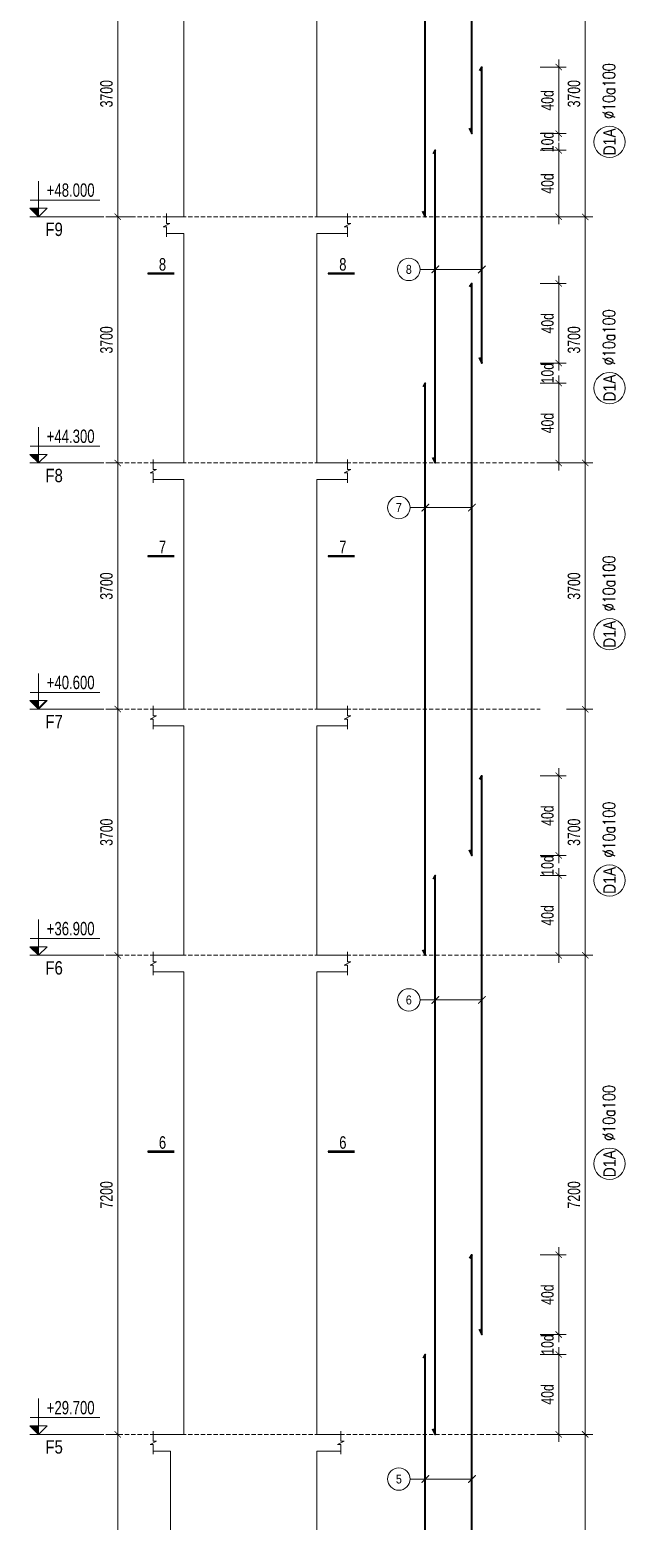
# Model space of a CAD drawing. Header units: millimetres. Extents: x 415878 to 795945, y 85573 to 378758.
# Drawn here: x 476186 to 485136, y 129725 to 152140 of the extents above; entities that cross this region are included whole.
import ezdxf
from ezdxf.enums import TextEntityAlignment as Align

# ---------------------------------------------------------------- set-up
doc = ezdxf.new("R2010")
doc.units = ezdxf.units.MM
doc.linetypes.add('DASHED2', pattern=[9.524999999999999, 6.35, -3.175])
doc.layers.get('0').update_dxf_attribs({"lineweight": 20})
doc.layers.get('Defpoints').update_dxf_attribs({"color": 151, "lineweight": 9})
for name, color, linetype, lineweight in [('NDC_S_ANNO', 7, 'Continuous', 20), ('NDC_S_CONTINUOUS', 3, 'Continuous', 20), ('NDC_S_DIM', 1, 'Continuous', 15), ('NDC_S_ENG TITLE', 3, 'Continuous', 20), ('NDC_S_HATCH MATERIAL', 8, 'Continuous', 13), ('NDC_S_LEADER', 1, 'Continuous', 15), ('NDC_S_REBAR NO.', 7, 'Continuous', 20), ('NDC_S_REBAR NO. BOX', 1, 'Continuous', 9), ('NDC_S_STIRRUP', 4, 'Continuous', 40), ('NDC_S_TEXT SYMBOL', 7, 'Continuous', 20), ('NDC_S_VN TEXT', 7, 'Continuous', 20)]:
    doc.layers.add(name, color=color, linetype=linetype, lineweight=lineweight)
doc.styles.add('NDC_ANNO', font='', dxfattribs={"width": 0.8})
doc.styles.add('NDC_ARIAL', font='arial.ttf', dxfattribs={"width": 0.85})
doc.styles.add('NDC_DIM', font='', dxfattribs={"width": 0.75})
doc.styles.add('NDC_ROMANS', font='romans.shx', dxfattribs={"width": 0.7})
doc.styles.add('NDC_VIE TXT', font='arial.ttf', dxfattribs={"width": 0.8})
doc.styles.get('NDC_ANNO').set_extended_font_data('Dotum')
doc.styles.get('NDC_DIM').set_extended_font_data('Dotum')
doc.dimstyles.new('NDC_dim_75', dxfattribs={"dimscale": 75, "dimtxt": 2.5, "dimasz": 1.5, "dimexe": 1.5, "dimexo": 2.5, "dimgap": 1, "dimtad": 1, "dimdec": 0, "dimzin": 0, "dimdsep": 46, "dimtxsty": 'NDC_DIM', "dimblk": 'DIMMARK', "dimcen": 0.09, "dimdle": 1.2, "dimclrd": 1, "dimclre": 1, "dimclrt": 3, "dimadec": 0, "dimazin": 0, "dimtfac": 1, "dimtdec": 0, "dimtix": 1, "dimtofl": 0, "dimtmove": 0, "dimatfit": 3, "dimfxl": 8, "dimfxlon": 1, "dimtolj": 1, "dimtzin": 0, "dimarcsym": 0})

# ---------------------------------------------------------------- blocks, each defined once
blk = doc.blocks.new('*U25')
at = {"layer": 'NDC_S_ANNO', "color": 0, "linetype": 'ByBlock', "lineweight": -2}
blk.add_line((-4.357142640116527, 0.002997111644365447), (1.000000217026004, 0.002999782974066001), dxfattribs=at)
at = {"layer": 'NDC_S_ANNO', "ltscale": 0.005, "const_width": 0.5}
blk.add_lwpolyline([(1.000000217026004, 0.002999782974066001), (-4.357142640116527, 0.002997111644365447)], dxfattribs=at)
at = {"layer": 'NDC_S_TEXT SYMBOL', "linetype": 'ByBlock', "lineweight": -2, "style": 'NDC_ANNO', "width": 0.8}
blk.add_attdef('DETAIL', text='', height=2.5, dxfattribs=at).set_placement((-0.635006858396082, 1.824862175366434), align=Align.MIDDLE_RIGHT)
blk = doc.blocks.new('*U26')
at = {"layer": 'NDC_S_ANNO', "color": 0, "linetype": 'ByBlock', "lineweight": -2}
blk.add_line((1.000000217026004, 0.002997111644368654), (-4.357142640116527, 0.002999782974062794), dxfattribs=at)
at = {"layer": 'NDC_S_ANNO', "ltscale": 0.005, "const_width": 0.5}
blk.add_lwpolyline([(1.000000217026004, 0.002999782974066001), (-4.357142640116527, 0.002997111644365447)], dxfattribs=at)
at = {"layer": 'NDC_S_TEXT SYMBOL', "linetype": 'ByBlock', "lineweight": -2, "style": 'NDC_ANNO', "width": 0.8}
blk.add_attdef('DETAIL', text='', height=2.5, dxfattribs=at).set_placement((-0.635006858396082, 1.824862175366434), align=Align.MIDDLE_RIGHT)
blk = doc.blocks.new('DIMMARK')
at = {"layer": 'NDC_S_DIM', "color": 1}
blk.add_line((-1.5, 0), (1, 0), dxfattribs=at)
at = {"layer": 'NDC_S_DIM', "color": 2, "const_width": 0.1}
blk.add_lwpolyline([(-0.4242640687119285, -0.4242640687119285), (0.4242640687119285, 0.4242640687119285)], dxfattribs=at)
blk = doc.blocks.new('*D668')
at = {"layer": 'Defpoints', "color": 0, "transparency": 16777216}
for p in [(477507.7895049962, 131029.3984995191), (477726.3942540949, 131029.3984995191), (477726.3942540947, 123329.3984995192)]:
    blk.add_point(p, dxfattribs=at)
at = {"layer": 'NDC_S_HATCH MATERIAL', "color": 1, "lineweight": -2, "transparency": 16777216}
for p, q in [((477538.8942540949, 131029.3984995191), (477395.2895049962, 131029.3984995191)), ((477507.7895049962, 123441.8984995192), (477507.7895049962, 130916.8984995191)), ((477538.8942540947, 123329.3984995192), (477395.2895049962, 123329.3984995192))]:
    blk.add_line(p, q, dxfattribs=at)
at = {"layer": 'NDC_S_HATCH MATERIAL', "color": 1, "lineweight": -2, "transparency": 16777216, "xscale": 112.5, "yscale": 112.5, "zscale": 112.5}
for p, rotation in [((477507.7895049962, 131029.3984995191), 90), ((477507.7895049962, 123329.3984995192), 270)]:
    blk.add_blockref('DIMMARK', p, dxfattribs=dict(at, rotation=rotation))
at = {"layer": 'NDC_S_HATCH MATERIAL', "color": 3, "transparency": 16777216, "insert": (477339.0395049962, 127179.3984995192), "char_height": 187.5, "attachment_point": 5, "rotation": 90, "style": 'NDC_DIM'}
blk.add_mtext('\\A1;7700', dxfattribs=at)
blk = doc.blocks.new('*D669')
at = {"layer": 'Defpoints', "color": 0, "transparency": 16777216}
for p in [(477507.7895049962, 138229.3984995191), (477726.3942540947, 138229.3984995191), (477726.3942540949, 131029.3984995191)]:
    blk.add_point(p, dxfattribs=at)
at = {"layer": 'NDC_S_HATCH MATERIAL', "color": 1, "lineweight": -2, "transparency": 16777216}
for p, q in [((477538.8942540947, 138229.3984995191), (477395.2895049962, 138229.3984995191)), ((477507.7895049962, 131141.898499519), (477507.7895049962, 138116.8984995191)), ((477538.8942540949, 131029.3984995191), (477395.2895049961, 131029.3984995191))]:
    blk.add_line(p, q, dxfattribs=at)
at = {"layer": 'NDC_S_HATCH MATERIAL', "color": 1, "lineweight": -2, "transparency": 16777216, "xscale": 112.5, "yscale": 112.5, "zscale": 112.5}
for p, rotation in [((477507.7895049962, 138229.3984995191), 90), ((477507.7895049961, 131029.3984995191), 270)]:
    blk.add_blockref('DIMMARK', p, dxfattribs=dict(at, rotation=rotation))
at = {"layer": 'NDC_S_HATCH MATERIAL', "color": 3, "transparency": 16777216, "insert": (477339.0395049961, 134629.3984995191), "char_height": 187.5, "attachment_point": 5, "rotation": 90, "style": 'NDC_DIM'}
blk.add_mtext('\\A1;7200', dxfattribs=at)
blk = doc.blocks.new('*D670')
at = {"layer": 'Defpoints', "color": 0, "transparency": 16777216}
for p in [(477507.7895049962, 141929.3984995191), (477726.3942540949, 141929.3984995191), (477726.3942540947, 138229.3984995191)]:
    blk.add_point(p, dxfattribs=at)
at = {"layer": 'NDC_S_HATCH MATERIAL', "color": 1, "lineweight": -2, "transparency": 16777216}
for p, q in [((477538.8942540949, 141929.3984995191), (477395.2895049962, 141929.3984995191)), ((477507.7895049962, 138341.8984995191), (477507.7895049962, 141816.8984995191)), ((477538.8942540947, 138229.3984995191), (477395.2895049962, 138229.3984995191))]:
    blk.add_line(p, q, dxfattribs=at)
at = {"layer": 'NDC_S_HATCH MATERIAL', "color": 1, "lineweight": -2, "transparency": 16777216, "xscale": 112.5, "yscale": 112.5, "zscale": 112.5}
for p, rotation in [((477507.7895049962, 141929.3984995191), 90), ((477507.7895049962, 138229.3984995191), 270)]:
    blk.add_blockref('DIMMARK', p, dxfattribs=dict(at, rotation=rotation))
at = {"layer": 'NDC_S_HATCH MATERIAL', "color": 3, "transparency": 16777216, "insert": (477339.0395049961, 140079.3984995192), "char_height": 187.5, "attachment_point": 5, "rotation": 90, "style": 'NDC_DIM'}
blk.add_mtext('\\A1;3700', dxfattribs=at)
blk = doc.blocks.new('*D671')
at = {"layer": 'Defpoints', "color": 0, "transparency": 16777216}
for p in [(477507.7895049964, 145629.3984995191), (477726.3942540949, 145629.3984995191), (477726.3942540949, 141929.3984995191)]:
    blk.add_point(p, dxfattribs=at)
at = {"layer": 'NDC_S_HATCH MATERIAL', "color": 1, "lineweight": -2, "transparency": 16777216}
for p, q in [((477538.8942540949, 145629.3984995191), (477395.2895049964, 145629.3984995191)), ((477507.7895049964, 142041.8984995191), (477507.7895049964, 145516.8984995191)), ((477538.8942540949, 141929.3984995191), (477395.2895049964, 141929.3984995191))]:
    blk.add_line(p, q, dxfattribs=at)
at = {"layer": 'NDC_S_HATCH MATERIAL', "color": 1, "lineweight": -2, "transparency": 16777216, "xscale": 112.5, "yscale": 112.5, "zscale": 112.5}
for p, rotation in [((477507.7895049964, 145629.3984995191), 90), ((477507.7895049964, 141929.3984995191), 270)]:
    blk.add_blockref('DIMMARK', p, dxfattribs=dict(at, rotation=rotation))
at = {"layer": 'NDC_S_HATCH MATERIAL', "color": 3, "transparency": 16777216, "insert": (477339.0395049963, 143779.3984995192), "char_height": 187.5, "attachment_point": 5, "rotation": 90, "style": 'NDC_DIM'}
blk.add_mtext('\\A1;3700', dxfattribs=at)
blk = doc.blocks.new('*D672')
at = {"layer": 'Defpoints', "color": 0, "transparency": 16777216}
for p in [(477507.7895049966, 149329.3984995191), (477904.1613285603, 149329.3984995191), (477726.3942540949, 145629.3984995191)]:
    blk.add_point(p, dxfattribs=at)
at = {"layer": 'NDC_S_HATCH MATERIAL', "color": 1, "lineweight": -2, "transparency": 16777216}
for p, q in [((477716.6613285603, 149329.3984995191), (477395.2895049966, 149329.3984995191)), ((477507.7895049966, 145741.8984995191), (477507.7895049966, 149216.8984995191)), ((477538.8942540949, 145629.3984995191), (477395.2895049966, 145629.3984995191))]:
    blk.add_line(p, q, dxfattribs=at)
at = {"layer": 'NDC_S_HATCH MATERIAL', "color": 1, "lineweight": -2, "transparency": 16777216, "xscale": 112.5, "yscale": 112.5, "zscale": 112.5}
for p, rotation in [((477507.7895049966, 149329.3984995191), 90), ((477507.7895049966, 145629.3984995191), 270)]:
    blk.add_blockref('DIMMARK', p, dxfattribs=dict(at, rotation=rotation))
at = {"layer": 'NDC_S_HATCH MATERIAL', "color": 3, "transparency": 16777216, "insert": (477339.0395049966, 147479.3984995192), "char_height": 187.5, "attachment_point": 5, "rotation": 90, "style": 'NDC_DIM'}
blk.add_mtext('\\A1;3700', dxfattribs=at)
blk = doc.blocks.new('*D673')
at = {"layer": 'Defpoints', "color": 0, "transparency": 16777216}
for p in [(477507.7895049969, 153029.3984995191), (477739.352542142, 153029.3984995191), (477904.1613285603, 149329.3984995191)]:
    blk.add_point(p, dxfattribs=at)
at = {"layer": 'NDC_S_HATCH MATERIAL', "color": 1, "lineweight": -2, "transparency": 16777216}
for p, q in [((477551.852542142, 153029.3984995191), (477395.2895049969, 153029.3984995191)), ((477507.7895049969, 149441.8984995191), (477507.7895049969, 152916.8984995191)), ((477716.6613285603, 149329.3984995191), (477395.2895049969, 149329.3984995191))]:
    blk.add_line(p, q, dxfattribs=at)
at = {"layer": 'NDC_S_HATCH MATERIAL', "color": 1, "lineweight": -2, "transparency": 16777216, "xscale": 112.5, "yscale": 112.5, "zscale": 112.5}
for p, rotation in [((477507.7895049969, 153029.3984995191), 90), ((477507.7895049969, 149329.3984995191), 270)]:
    blk.add_blockref('DIMMARK', p, dxfattribs=dict(at, rotation=rotation))
at = {"layer": 'NDC_S_HATCH MATERIAL', "color": 3, "transparency": 16777216, "insert": (477339.0395049968, 151179.3984995192), "char_height": 187.5, "attachment_point": 5, "rotation": 90, "style": 'NDC_DIM'}
blk.add_mtext('\\A1;3700', dxfattribs=at)
blk = doc.blocks.new('*D716')
at = {"layer": 'Defpoints', "color": 0, "transparency": 16777216}
for p in [(480502.9054952622, 132229.398499519), (484136.9681330877, 132229.398499519), (480502.9054952622, 131029.3984995191)]:
    blk.add_point(p, dxfattribs=at)
at = {"layer": 'NDC_S_HATCH MATERIAL', "color": 1, "lineweight": -2, "transparency": 16777216}
for p, q in [((483855.7181330877, 132229.398499519), (484249.4681330877, 132229.398499519)), ((484136.9681330877, 131141.898499519), (484136.9681330877, 132116.898499519)), ((483855.7181330876, 131029.3984995191), (484249.4681330876, 131029.3984995191))]:
    blk.add_line(p, q, dxfattribs=at)
at = {"layer": 'NDC_S_HATCH MATERIAL', "color": 1, "lineweight": -2, "transparency": 16777216, "xscale": 112.5, "yscale": 112.5, "zscale": 112.5}
for p, rotation in [((484136.9681330877, 132229.398499519), 90), ((484136.9681330876, 131029.3984995191), 270)]:
    blk.add_blockref('DIMMARK', p, dxfattribs=dict(at, rotation=rotation))
at = {"layer": 'NDC_S_HATCH MATERIAL', "color": 3, "transparency": 16777216, "insert": (483968.2181330876, 131629.3984995191), "char_height": 187.5, "attachment_point": 5, "rotation": 90, "style": 'NDC_DIM'}
blk.add_mtext('\\A1;\\A1;40d', dxfattribs=at)
blk = doc.blocks.new('*D717')
at = {"layer": 'Defpoints', "color": 0, "transparency": 16777216}
for p in [(480502.9054952622, 132529.3984995189), (484136.9681330879, 132529.3984995189), (480502.9054952622, 132229.398499519)]:
    blk.add_point(p, dxfattribs=at)
at = {"layer": 'NDC_S_HATCH MATERIAL', "color": 1, "lineweight": -2, "transparency": 16777216}
for p, q in [((484136.9681330879, 132641.8984995189), (484136.9681330879, 132754.3984995189)), ((483855.7181330879, 132529.3984995189), (484249.4681330879, 132529.3984995189)), ((483855.7181330879, 132229.398499519), (484249.4681330879, 132229.398499519)), ((484136.9681330879, 132116.898499519), (484136.9681330879, 132004.398499519))]:
    blk.add_line(p, q, dxfattribs=at)
at = {"layer": 'NDC_S_HATCH MATERIAL', "color": 1, "lineweight": -2, "transparency": 16777216, "xscale": 112.5, "yscale": 112.5, "zscale": 112.5}
for p, rotation in [((484136.9681330879, 132529.3984995189), 270), ((484136.9681330879, 132229.398499519), 90)]:
    blk.add_blockref('DIMMARK', p, dxfattribs=dict(at, rotation=rotation))
at = {"layer": 'NDC_S_HATCH MATERIAL', "color": 3, "transparency": 16777216, "insert": (483968.2181330879, 132379.3984995191), "char_height": 187.5, "attachment_point": 5, "rotation": 90, "style": 'NDC_DIM'}
blk.add_mtext('\\A1;\\A1;10d', dxfattribs=at)
blk = doc.blocks.new('*D718')
at = {"layer": 'Defpoints', "color": 0, "transparency": 16777216}
for p in [(480502.9054952622, 133729.3984995188), (484136.9681330877, 133729.3984995188), (480502.9054952622, 132529.3984995189)]:
    blk.add_point(p, dxfattribs=at)
at = {"layer": 'NDC_S_HATCH MATERIAL', "color": 1, "lineweight": -2, "transparency": 16777216}
for p, q in [((483855.7181330877, 133729.3984995188), (484249.4681330877, 133729.3984995188)), ((484136.9681330877, 132641.8984995189), (484136.9681330877, 133616.8984995188)), ((483855.7181330877, 132529.3984995189), (484249.4681330877, 132529.3984995189))]:
    blk.add_line(p, q, dxfattribs=at)
at = {"layer": 'NDC_S_HATCH MATERIAL', "color": 1, "lineweight": -2, "transparency": 16777216, "xscale": 112.5, "yscale": 112.5, "zscale": 112.5}
for p, rotation in [((484136.9681330877, 133729.3984995188), 90), ((484136.9681330877, 132529.3984995189), 270)]:
    blk.add_blockref('DIMMARK', p, dxfattribs=dict(at, rotation=rotation))
at = {"layer": 'NDC_S_HATCH MATERIAL', "color": 3, "transparency": 16777216, "insert": (483968.2181330876, 133129.398499519), "char_height": 187.5, "attachment_point": 5, "rotation": 90, "style": 'NDC_DIM'}
blk.add_mtext('\\A1;\\A1;40d', dxfattribs=at)
blk = doc.blocks.new('*D719')
at = {"layer": 'Defpoints', "color": 0, "transparency": 16777216}
for p in [(480502.9054952622, 139429.3984995188), (484136.9681330881, 139429.3984995188), (480502.9054952622, 138229.3984995188)]:
    blk.add_point(p, dxfattribs=at)
at = {"layer": 'NDC_S_HATCH MATERIAL', "color": 1, "lineweight": -2, "transparency": 16777216}
for p, q in [((483855.7181330881, 139429.3984995188), (484249.4681330881, 139429.3984995188)), ((484136.9681330881, 138341.8984995188), (484136.9681330881, 139316.8984995188)), ((483855.7181330881, 138229.3984995188), (484249.4681330881, 138229.3984995188))]:
    blk.add_line(p, q, dxfattribs=at)
at = {"layer": 'NDC_S_HATCH MATERIAL', "color": 1, "lineweight": -2, "transparency": 16777216, "xscale": 112.5, "yscale": 112.5, "zscale": 112.5}
for p, rotation in [((484136.9681330881, 139429.3984995188), 90), ((484136.9681330881, 138229.3984995188), 270)]:
    blk.add_blockref('DIMMARK', p, dxfattribs=dict(at, rotation=rotation))
at = {"layer": 'NDC_S_HATCH MATERIAL', "color": 3, "transparency": 16777216, "insert": (483968.2181330881, 138829.3984995189), "char_height": 187.5, "attachment_point": 5, "rotation": 90, "style": 'NDC_DIM'}
blk.add_mtext('\\A1;\\A1;40d', dxfattribs=at)
blk = doc.blocks.new('*D720')
at = {"layer": 'Defpoints', "color": 0, "transparency": 16777216}
for p in [(480502.9054952622, 139729.3984995188), (484136.9681330884, 139729.3984995188), (480502.9054952622, 139429.3984995188)]:
    blk.add_point(p, dxfattribs=at)
at = {"layer": 'NDC_S_HATCH MATERIAL', "color": 1, "lineweight": -2, "transparency": 16777216}
for p, q in [((484136.9681330884, 139841.8984995188), (484136.9681330884, 139954.3984995188)), ((483855.7181330884, 139729.3984995188), (484249.4681330884, 139729.3984995188)), ((483855.7181330884, 139429.3984995188), (484249.4681330884, 139429.3984995188)), ((484136.9681330884, 139316.8984995188), (484136.9681330884, 139204.3984995188))]:
    blk.add_line(p, q, dxfattribs=at)
at = {"layer": 'NDC_S_HATCH MATERIAL', "color": 1, "lineweight": -2, "transparency": 16777216, "xscale": 112.5, "yscale": 112.5, "zscale": 112.5}
for p, rotation in [((484136.9681330884, 139729.3984995188), 270), ((484136.9681330884, 139429.3984995188), 90)]:
    blk.add_blockref('DIMMARK', p, dxfattribs=dict(at, rotation=rotation))
at = {"layer": 'NDC_S_HATCH MATERIAL', "color": 3, "transparency": 16777216, "insert": (483968.2181330883, 139579.3984995189), "char_height": 187.5, "attachment_point": 5, "rotation": 90, "style": 'NDC_DIM'}
blk.add_mtext('\\A1;\\A1;10d', dxfattribs=at)
blk = doc.blocks.new('*D721')
at = {"layer": 'Defpoints', "color": 0, "transparency": 16777216}
for p in [(480502.9054952622, 140929.3984995188), (484136.9681330886, 140929.3984995188), (480502.9054952622, 139729.3984995188)]:
    blk.add_point(p, dxfattribs=at)
at = {"layer": 'NDC_S_HATCH MATERIAL', "color": 1, "lineweight": -2, "transparency": 16777216}
for p, q in [((483855.7181330886, 140929.3984995188), (484249.4681330886, 140929.3984995188)), ((484136.9681330886, 139841.8984995188), (484136.9681330886, 140816.8984995188)), ((483855.7181330886, 139729.3984995188), (484249.4681330886, 139729.3984995188))]:
    blk.add_line(p, q, dxfattribs=at)
at = {"layer": 'NDC_S_HATCH MATERIAL', "color": 1, "lineweight": -2, "transparency": 16777216, "xscale": 112.5, "yscale": 112.5, "zscale": 112.5}
for p, rotation in [((484136.9681330886, 140929.3984995188), 90), ((484136.9681330886, 139729.3984995188), 270)]:
    blk.add_blockref('DIMMARK', p, dxfattribs=dict(at, rotation=rotation))
at = {"layer": 'NDC_S_HATCH MATERIAL', "color": 3, "transparency": 16777216, "insert": (483968.2181330886, 140329.3984995189), "char_height": 187.5, "attachment_point": 5, "rotation": 90, "style": 'NDC_DIM'}
blk.add_mtext('\\A1;\\A1;40d', dxfattribs=at)
blk = doc.blocks.new('*D722')
at = {"layer": 'Defpoints', "color": 0, "transparency": 16777216}
for p in [(480502.9054952622, 146829.3984995189), (484136.9681330893, 146829.3984995189), (480502.9054952622, 145629.3984995191)]:
    blk.add_point(p, dxfattribs=at)
at = {"layer": 'NDC_S_HATCH MATERIAL', "color": 1, "lineweight": -2, "transparency": 16777216}
for p, q in [((483855.7181330893, 146829.3984995189), (484249.4681330893, 146829.3984995189)), ((484136.9681330893, 145741.8984995191), (484136.9681330893, 146716.8984995189)), ((483855.7181330893, 145629.3984995191), (484249.4681330893, 145629.3984995191))]:
    blk.add_line(p, q, dxfattribs=at)
at = {"layer": 'NDC_S_HATCH MATERIAL', "color": 1, "lineweight": -2, "transparency": 16777216, "xscale": 112.5, "yscale": 112.5, "zscale": 112.5}
for p, rotation in [((484136.9681330893, 146829.3984995189), 90), ((484136.9681330893, 145629.3984995191), 270)]:
    blk.add_blockref('DIMMARK', p, dxfattribs=dict(at, rotation=rotation))
at = {"layer": 'NDC_S_HATCH MATERIAL', "color": 3, "transparency": 16777216, "insert": (483968.2181330892, 146229.3984995191), "char_height": 187.5, "attachment_point": 5, "rotation": 90, "style": 'NDC_DIM'}
blk.add_mtext('\\A1;\\A1;40d', dxfattribs=at)
blk = doc.blocks.new('*D723')
at = {"layer": 'Defpoints', "color": 0, "transparency": 16777216}
for p in [(480502.9054952622, 147129.3984995189), (484136.9681330895, 147129.3984995189), (480502.9054952622, 146829.3984995189)]:
    blk.add_point(p, dxfattribs=at)
at = {"layer": 'NDC_S_HATCH MATERIAL', "color": 1, "lineweight": -2, "transparency": 16777216}
for p, q in [((484136.9681330895, 147241.8984995189), (484136.9681330895, 147354.3984995189)), ((483855.7181330895, 147129.3984995189), (484249.4681330895, 147129.3984995189)), ((483855.7181330895, 146829.3984995189), (484249.4681330895, 146829.3984995189)), ((484136.9681330895, 146716.8984995189), (484136.9681330895, 146604.3984995189))]:
    blk.add_line(p, q, dxfattribs=at)
at = {"layer": 'NDC_S_HATCH MATERIAL', "color": 1, "lineweight": -2, "transparency": 16777216, "xscale": 112.5, "yscale": 112.5, "zscale": 112.5}
for p, rotation in [((484136.9681330895, 147129.3984995189), 270), ((484136.9681330895, 146829.3984995189), 90)]:
    blk.add_blockref('DIMMARK', p, dxfattribs=dict(at, rotation=rotation))
at = {"layer": 'NDC_S_HATCH MATERIAL', "color": 3, "transparency": 16777216, "insert": (483968.2181330895, 146979.398499519), "char_height": 187.5, "attachment_point": 5, "rotation": 90, "style": 'NDC_DIM'}
blk.add_mtext('\\A1;\\A1;10d', dxfattribs=at)
blk = doc.blocks.new('*D724')
at = {"layer": 'Defpoints', "color": 0, "transparency": 16777216}
for p in [(480502.9054952622, 148329.3984995189), (484136.9681330898, 148329.3984995189), (480502.9054952622, 147129.3984995189)]:
    blk.add_point(p, dxfattribs=at)
at = {"layer": 'NDC_S_HATCH MATERIAL', "color": 1, "lineweight": -2, "transparency": 16777216}
for p, q in [((483855.7181330898, 148329.3984995189), (484249.4681330898, 148329.3984995189)), ((484136.9681330898, 147241.8984995189), (484136.9681330898, 148216.8984995189)), ((483855.7181330898, 147129.3984995189), (484249.4681330898, 147129.3984995189))]:
    blk.add_line(p, q, dxfattribs=at)
at = {"layer": 'NDC_S_HATCH MATERIAL', "color": 1, "lineweight": -2, "transparency": 16777216, "xscale": 112.5, "yscale": 112.5, "zscale": 112.5}
for p, rotation in [((484136.9681330898, 148329.3984995189), 90), ((484136.9681330898, 147129.3984995189), 270)]:
    blk.add_blockref('DIMMARK', p, dxfattribs=dict(at, rotation=rotation))
at = {"layer": 'NDC_S_HATCH MATERIAL', "color": 3, "transparency": 16777216, "insert": (483968.2181330897, 147729.398499519), "char_height": 187.5, "attachment_point": 5, "rotation": 90, "style": 'NDC_DIM'}
blk.add_mtext('\\A1;\\A1;40d', dxfattribs=at)
blk = doc.blocks.new('*D725')
at = {"layer": 'Defpoints', "color": 0, "transparency": 16777216}
for p in [(480502.9054952621, 150329.3984995189), (484136.9681330906, 150329.3984995189), (480502.9054952621, 149329.398499519)]:
    blk.add_point(p, dxfattribs=at)
at = {"layer": 'NDC_S_HATCH MATERIAL', "color": 1, "lineweight": -2, "transparency": 16777216}
for p, q in [((483855.7181330906, 150329.3984995189), (484249.4681330906, 150329.3984995189)), ((484136.9681330906, 149441.898499519), (484136.9681330906, 150216.8984995189)), ((483855.7181330906, 149329.398499519), (484249.4681330906, 149329.398499519))]:
    blk.add_line(p, q, dxfattribs=at)
at = {"layer": 'NDC_S_HATCH MATERIAL', "color": 1, "lineweight": -2, "transparency": 16777216, "xscale": 112.5, "yscale": 112.5, "zscale": 112.5}
for p, rotation in [((484136.9681330906, 150329.3984995189), 90), ((484136.9681330906, 149329.398499519), 270)]:
    blk.add_blockref('DIMMARK', p, dxfattribs=dict(at, rotation=rotation))
at = {"layer": 'NDC_S_HATCH MATERIAL', "color": 3, "transparency": 16777216, "insert": (483968.2181330906, 149829.398499519), "char_height": 187.5, "attachment_point": 5, "rotation": 90, "style": 'NDC_DIM'}
blk.add_mtext('\\A1;\\A1;40d', dxfattribs=at)
blk = doc.blocks.new('*D726')
at = {"layer": 'Defpoints', "color": 0, "transparency": 16777216}
for p in [(480502.9054952621, 150579.3984995189), (484136.9681330911, 150579.3984995189), (480502.9054952621, 150329.3984995189)]:
    blk.add_point(p, dxfattribs=at)
at = {"layer": 'NDC_S_HATCH MATERIAL', "color": 1, "lineweight": -2, "transparency": 16777216}
for p, q in [((484136.9681330911, 150691.8984995189), (484136.9681330911, 150804.3984995189)), ((483855.7181330911, 150579.3984995189), (484249.4681330911, 150579.3984995189)), ((483855.7181330911, 150329.3984995189), (484249.4681330911, 150329.3984995189)), ((484136.9681330911, 150216.8984995189), (484136.9681330911, 150104.3984995189))]:
    blk.add_line(p, q, dxfattribs=at)
at = {"layer": 'NDC_S_HATCH MATERIAL', "color": 1, "lineweight": -2, "transparency": 16777216, "xscale": 112.5, "yscale": 112.5, "zscale": 112.5}
for p, rotation in [((484136.9681330911, 150579.3984995189), 270), ((484136.9681330911, 150329.3984995189), 90)]:
    blk.add_blockref('DIMMARK', p, dxfattribs=dict(at, rotation=rotation))
at = {"layer": 'NDC_S_HATCH MATERIAL', "color": 3, "transparency": 16777216, "insert": (483968.2181330911, 150454.398499519), "char_height": 187.5, "attachment_point": 5, "rotation": 90, "style": 'NDC_DIM'}
blk.add_mtext('\\A1;\\A1;10d', dxfattribs=at)
blk = doc.blocks.new('*D727')
at = {"layer": 'Defpoints', "color": 0, "transparency": 16777216}
for p in [(480502.9054952621, 151579.3984995189), (484136.9681330916, 151579.3984995189), (480502.9054952621, 150579.3984995189)]:
    blk.add_point(p, dxfattribs=at)
at = {"layer": 'NDC_S_HATCH MATERIAL', "color": 1, "lineweight": -2, "transparency": 16777216}
for p, q in [((483855.7181330916, 151579.3984995189), (484249.4681330916, 151579.3984995189)), ((484136.9681330916, 150691.8984995189), (484136.9681330916, 151466.8984995189)), ((483855.7181330916, 150579.3984995189), (484249.4681330916, 150579.3984995189))]:
    blk.add_line(p, q, dxfattribs=at)
at = {"layer": 'NDC_S_HATCH MATERIAL', "color": 1, "lineweight": -2, "transparency": 16777216, "xscale": 112.5, "yscale": 112.5, "zscale": 112.5}
for p, rotation in [((484136.9681330916, 151579.3984995189), 90), ((484136.9681330916, 150579.3984995189), 270)]:
    blk.add_blockref('DIMMARK', p, dxfattribs=dict(at, rotation=rotation))
at = {"layer": 'NDC_S_HATCH MATERIAL', "color": 3, "transparency": 16777216, "insert": (483968.2181330915, 151079.398499519), "char_height": 187.5, "attachment_point": 5, "rotation": 90, "style": 'NDC_DIM'}
blk.add_mtext('\\A1;\\A1;40d', dxfattribs=at)
blk = doc.blocks.new('*D773')
at = {"layer": 'Defpoints', "color": 0, "transparency": 16777216}
for p in [(480502.9054952622, 131029.3984995191), (484535.350542609, 131029.3984995191), (480502.9054952622, 123329.3984995191)]:
    blk.add_point(p, dxfattribs=at)
at = {"layer": 'NDC_S_VN TEXT', "color": 1, "lineweight": -2, "transparency": 16777216}
for p, q in [((484254.100542609, 131029.3984995191), (484647.850542609, 131029.3984995191)), ((484535.350542609, 123441.8984995191), (484535.350542609, 130916.8984995191)), ((484254.100542609, 123329.3984995191), (484647.850542609, 123329.3984995191))]:
    blk.add_line(p, q, dxfattribs=at)
at = {"layer": 'NDC_S_VN TEXT', "color": 1, "lineweight": -2, "transparency": 16777216, "xscale": 112.5, "yscale": 112.5, "zscale": 112.5}
for p, rotation in [((484535.350542609, 131029.3984995191), 90), ((484535.350542609, 123329.3984995191), 270)]:
    blk.add_blockref('DIMMARK', p, dxfattribs=dict(at, rotation=rotation))
at = {"layer": 'NDC_S_VN TEXT', "color": 3, "transparency": 16777216, "insert": (484366.600542609, 127179.3984995191), "char_height": 187.5, "attachment_point": 5, "rotation": 90, "style": 'NDC_DIM'}
blk.add_mtext('\\A1;7700', dxfattribs=at)
blk = doc.blocks.new('*D774')
at = {"layer": 'Defpoints', "color": 0, "transparency": 16777216}
for p in [(480502.9054952622, 138229.3984995193), (484535.3505426092, 138229.3984995193), (480502.9054952622, 131029.3984995191)]:
    blk.add_point(p, dxfattribs=at)
at = {"layer": 'NDC_S_VN TEXT', "color": 1, "lineweight": -2, "transparency": 16777216}
for p, q in [((484254.1005426092, 138229.3984995193), (484647.8505426092, 138229.3984995193)), ((484535.3505426092, 131141.898499519), (484535.3505426092, 138116.8984995193)), ((484254.1005426092, 131029.3984995191), (484647.8505426092, 131029.3984995191))]:
    blk.add_line(p, q, dxfattribs=at)
at = {"layer": 'NDC_S_VN TEXT', "color": 1, "lineweight": -2, "transparency": 16777216, "xscale": 112.5, "yscale": 112.5, "zscale": 112.5}
for p, rotation in [((484535.3505426092, 138229.3984995193), 90), ((484535.3505426092, 131029.3984995191), 270)]:
    blk.add_blockref('DIMMARK', p, dxfattribs=dict(at, rotation=rotation))
at = {"layer": 'NDC_S_VN TEXT', "color": 3, "transparency": 16777216, "insert": (484366.6005426092, 134629.3984995192), "char_height": 187.5, "attachment_point": 5, "rotation": 90, "style": 'NDC_DIM'}
blk.add_mtext('\\A1;7200', dxfattribs=at)
blk = doc.blocks.new('*D775')
at = {"layer": 'Defpoints', "color": 0, "transparency": 16777216}
for p in [(480502.9054952622, 141929.3984995191), (484535.3505426095, 141929.3984995191), (480502.9054952622, 138229.3984995193)]:
    blk.add_point(p, dxfattribs=at)
at = {"layer": 'NDC_S_VN TEXT', "color": 1, "lineweight": -2, "transparency": 16777216}
for p, q in [((484254.1005426095, 141929.3984995191), (484647.8505426095, 141929.3984995191)), ((484535.3505426095, 138341.8984995193), (484535.3505426095, 141816.8984995191)), ((484254.1005426095, 138229.3984995193), (484647.8505426095, 138229.3984995193))]:
    blk.add_line(p, q, dxfattribs=at)
at = {"layer": 'NDC_S_VN TEXT', "color": 1, "lineweight": -2, "transparency": 16777216, "xscale": 112.5, "yscale": 112.5, "zscale": 112.5}
for p, rotation in [((484535.3505426095, 141929.3984995191), 90), ((484535.3505426095, 138229.3984995193), 270)]:
    blk.add_blockref('DIMMARK', p, dxfattribs=dict(at, rotation=rotation))
at = {"layer": 'NDC_S_VN TEXT', "color": 3, "transparency": 16777216, "insert": (484366.6005426094, 140079.3984995192), "char_height": 187.5, "attachment_point": 5, "rotation": 90, "style": 'NDC_DIM'}
blk.add_mtext('\\A1;3700', dxfattribs=at)
blk = doc.blocks.new('*D776')
at = {"layer": 'Defpoints', "color": 0, "transparency": 16777216}
for p in [(480502.9054952622, 145629.3984995192), (484535.3505426097, 145629.3984995192), (480502.9054952622, 141929.3984995191)]:
    blk.add_point(p, dxfattribs=at)
at = {"layer": 'NDC_S_VN TEXT', "color": 1, "lineweight": -2, "transparency": 16777216}
for p, q in [((484254.1005426097, 145629.3984995192), (484647.8505426097, 145629.3984995192)), ((484535.3505426097, 142041.8984995191), (484535.3505426097, 145516.8984995192)), ((484254.1005426097, 141929.3984995191), (484647.8505426097, 141929.3984995191))]:
    blk.add_line(p, q, dxfattribs=at)
at = {"layer": 'NDC_S_VN TEXT', "color": 1, "lineweight": -2, "transparency": 16777216, "xscale": 112.5, "yscale": 112.5, "zscale": 112.5}
for p, rotation in [((484535.3505426097, 145629.3984995192), 90), ((484535.3505426097, 141929.3984995191), 270)]:
    blk.add_blockref('DIMMARK', p, dxfattribs=dict(at, rotation=rotation))
at = {"layer": 'NDC_S_VN TEXT', "color": 3, "transparency": 16777216, "insert": (484366.6005426096, 143779.3984995192), "char_height": 187.5, "attachment_point": 5, "rotation": 90, "style": 'NDC_DIM'}
blk.add_mtext('\\A1;3700', dxfattribs=at)
blk = doc.blocks.new('*D777')
at = {"layer": 'Defpoints', "color": 0, "transparency": 16777216}
for p in [(480502.9054952622, 149329.3984995191), (484535.3505426099, 149329.3984995191), (480502.9054952622, 145629.3984995192)]:
    blk.add_point(p, dxfattribs=at)
at = {"layer": 'NDC_S_VN TEXT', "color": 1, "lineweight": -2, "transparency": 16777216}
for p, q in [((484254.1005426099, 149329.3984995191), (484647.8505426099, 149329.3984995191)), ((484535.3505426099, 145741.8984995192), (484535.3505426099, 149216.8984995191)), ((484254.1005426099, 145629.3984995192), (484647.8505426099, 145629.3984995192))]:
    blk.add_line(p, q, dxfattribs=at)
at = {"layer": 'NDC_S_VN TEXT', "color": 1, "lineweight": -2, "transparency": 16777216, "xscale": 112.5, "yscale": 112.5, "zscale": 112.5}
for p, rotation in [((484535.3505426099, 149329.3984995191), 90), ((484535.3505426099, 145629.3984995192), 270)]:
    blk.add_blockref('DIMMARK', p, dxfattribs=dict(at, rotation=rotation))
at = {"layer": 'NDC_S_VN TEXT', "color": 3, "transparency": 16777216, "insert": (484366.6005426099, 147479.3984995192), "char_height": 187.5, "attachment_point": 5, "rotation": 90, "style": 'NDC_DIM'}
blk.add_mtext('\\A1;3700', dxfattribs=at)
blk = doc.blocks.new('*D778')
at = {"layer": 'Defpoints', "color": 0, "transparency": 16777216}
for p in [(480502.9054952622, 153029.3984995191), (484535.3505426102, 153029.3984995191), (480502.9054952622, 149329.3984995191)]:
    blk.add_point(p, dxfattribs=at)
at = {"layer": 'NDC_S_VN TEXT', "color": 1, "lineweight": -2, "transparency": 16777216}
for p, q in [((484254.1005426102, 153029.3984995191), (484647.8505426102, 153029.3984995191)), ((484535.3505426102, 149441.8984995191), (484535.3505426102, 152916.8984995191)), ((484254.1005426102, 149329.3984995191), (484647.8505426102, 149329.3984995191))]:
    blk.add_line(p, q, dxfattribs=at)
at = {"layer": 'NDC_S_VN TEXT', "color": 1, "lineweight": -2, "transparency": 16777216, "xscale": 112.5, "yscale": 112.5, "zscale": 112.5}
for p, rotation in [((484535.3505426102, 153029.3984995191), 90), ((484535.3505426102, 149329.3984995191), 270)]:
    blk.add_blockref('DIMMARK', p, dxfattribs=dict(at, rotation=rotation))
at = {"layer": 'NDC_S_VN TEXT', "color": 3, "transparency": 16777216, "insert": (484366.6005426101, 151179.3984995192), "char_height": 187.5, "attachment_point": 5, "rotation": 90, "style": 'NDC_DIM'}
blk.add_mtext('\\A1;3700', dxfattribs=at)
blk = doc.blocks.new('CD')
at = {"layer": 'NDC_S_ANNO'}
blk.add_hatch(color=3, dxfattribs=at).paths.add_polyline_path([(5.820766091346741e-10, 159.6954857552046), (-161.2010908627417, 159.6954857552046), (5.820766091346741e-10, -5.529727786779404e-10)])
at = {"layer": 'NDC_S_ANNO', "ltscale": 50}
h = blk.add_hatch(dxfattribs=at)
h.set_pattern_fill('ANSI31', color=256, scale=140.6250541793833, style=0)
h.set_pattern_definition([(45, (5.820766091346741e-10, 0), (-315.7122508925224, 315.7122508925224), [])])
h.paths.add_polyline_path([(5.820766091346741e-10, 159.6954857552046), (5.820766091346741e-10, -5.529727786779404e-10), (161.2010908930097, 159.6954857552046)])
for p, q in [((-159.2704896852956, 314.0833880473947), (1146.947077315999, 314.0833880473947)), ((1156.125648126763, 0), (-163.8695725132129, 0))]:
    blk.add_line(p, q, dxfattribs=at)
for points in [[(5.820766091346741e-10, 669.4950748638657), (5.820766091346741e-10, -5.529727786779404e-10)], [(5.820766091346741e-10, -5.529727786779404e-10), (-161.2010908627417, 159.6954857552046), (5.820766091346741e-10, 159.6954857552046)], [(5.820766091346741e-10, -5.529727786779404e-10), (161.2010908930097, 159.6954857552046), (5.820766091346741e-10, 159.6954857552046)]]:
    blk.add_lwpolyline(points, dxfattribs=at)
at = {"layer": 'NDC_S_TEXT SYMBOL', "color": 3, "style": 'NDC_DIM', "width": 0.7}
blk.add_attdef('COT', (153.9534816145897, 374.6377722059842), '', height=250, dxfattribs=at)
blk = doc.blocks.new('MATDUNGCOTC5')
at = {"layer": 'NDC_S_CONTINUOUS'}
for points in [[(478242.9054952622, 149329.3984995191), (478502.9054952622, 149329.3984995191), (478502.9054952622, 152779.3984995191), (478242.9054952622, 152779.3984995191)], [(480962.9054952622, 149329.3984995191), (480502.9054952622, 149329.3984995191), (480502.9054952622, 152779.3984995191), (480832.9054952622, 152779.3984995191)], [(478042.9054952622, 145629.3984995191), (478502.9054952622, 145629.3984995191), (478502.9054952622, 149079.3984995191), (478242.9054952622, 149079.3984995191)], [(480962.9054952622, 145629.3984995191), (480502.9054952622, 145629.3984995191), (480502.9054952622, 149079.3984995191), (480962.9054952622, 149079.3984995191)], [(478042.9054952622, 141929.3984995191), (478502.9054952622, 141929.3984995191), (478502.9054952622, 145379.3984995191), (478042.9054952622, 145379.3984995191)], [(480962.9054952622, 141929.3984995191), (480502.9054952622, 141929.3984995191), (480502.9054952622, 145379.3984995191), (480962.9054952622, 145379.3984995191)], [(478042.9054952622, 138229.3984995191), (478502.9054952622, 138229.3984995191), (478502.9054952622, 141679.3984995191), (478042.9054952622, 141679.3984995191)], [(480962.9054952622, 138229.3984995191), (480502.9054952622, 138229.3984995191), (480502.9054952622, 141679.3984995191), (480962.9054952622, 141679.3984995191)], [(478042.9054952622, 131029.3984995191), (478502.9054952622, 131029.3984995191), (478502.9054952622, 137979.3984995191), (478042.9054952622, 137979.3984995191)], [(480862.9054952622, 131029.3984995191), (480502.9054952622, 131029.3984995191), (480502.9054952622, 137979.3984995191), (480962.9054952622, 137979.3984995191)], [(477942.9054952622, 123329.3984995191), (478302.9054952622, 123329.3984995191), (478302.9054952622, 130779.3984995191), (478042.9054952622, 130779.3984995191)], [(480862.9054952622, 123329.3984995191), (480502.9054952622, 123329.3984995191), (480502.9054952622, 130779.3984995191), (480862.9054952622, 130779.3984995191)]]:
    blk.add_lwpolyline(points, dxfattribs=at)
at = {"layer": 'NDC_S_DIM', "ltscale": 40}
for points in [[(478242.9054952622, 149029.3984995191), (478242.9054952622, 149179.3984995191), (478192.9054952622, 149179.3984995191), (478292.9054952622, 149229.3984995191), (478242.9054952622, 149229.3984995191), (478242.9054952622, 149379.3984995191)], [(480962.9054952622, 149029.3984995191), (480962.9054952622, 149179.3984995191), (480912.9054952622, 149179.3984995191), (481012.9054952622, 149229.3984995191), (480962.9054952622, 149229.3984995191), (480962.9054952622, 149379.3984995191)], [(478042.9054952622, 145329.3984995191), (478042.9054952622, 145479.3984995191), (477992.9054952622, 145479.3984995191), (478092.9054952622, 145529.3984995191), (478042.9054952622, 145529.3984995191), (478042.9054952622, 145679.3984995191)], [(480962.9054952622, 145329.3984995191), (480962.9054952622, 145479.3984995191), (480912.9054952622, 145479.3984995191), (481012.9054952622, 145529.3984995191), (480962.9054952622, 145529.3984995191), (480962.9054952622, 145679.3984995191)], [(478042.9054952622, 141629.3984995191), (478042.9054952622, 141779.3984995191), (477992.9054952622, 141779.3984995191), (478092.9054952622, 141829.3984995191), (478042.9054952622, 141829.3984995191), (478042.9054952622, 141979.3984995191)], [(480962.9054952622, 141629.3984995191), (480962.9054952622, 141779.3984995191), (480912.9054952622, 141779.3984995191), (481012.9054952622, 141829.3984995191), (480962.9054952622, 141829.3984995191), (480962.9054952622, 141979.3984995191)], [(478042.9054952622, 137929.3984995191), (478042.9054952622, 138079.3984995191), (477992.9054952622, 138079.3984995191), (478092.9054952622, 138129.3984995191), (478042.9054952622, 138129.3984995191), (478042.9054952622, 138279.3984995191)], [(480962.9054952622, 137929.3984995191), (480962.9054952622, 138079.3984995191), (480912.9054952622, 138079.3984995191), (481012.9054952622, 138129.3984995191), (480962.9054952622, 138129.3984995191), (480962.9054952622, 138279.3984995191)], [(478042.9054952622, 131079.3984995191), (478042.9054952622, 130929.3984995191), (478092.9054952622, 130929.3984995191), (477992.9054952622, 130879.3984995191), (478042.9054952622, 130879.3984995191), (478042.9054952622, 130729.3984995191)], [(480862.9054952622, 130729.3984995191), (480862.9054952622, 130879.3984995191), (480812.9054952622, 130879.3984995191), (480912.9054952622, 130929.3984995191), (480862.9054952622, 130929.3984995191), (480862.9054952622, 131079.3984995191)]]:
    blk.add_lwpolyline(points, dxfattribs=at)
at = {"layer": 'NDC_S_HATCH MATERIAL', "linetype": 'DASHED2', "ltscale": 10}
for p, q in [((476186.2351382691, 149329.3984995191), (483855.7181330998, 149329.3984995191)), ((476186.2351382691, 145629.3984995191), (483855.7181330998, 145629.3984995191)), ((476186.2351382691, 141929.3984995191), (483855.7181330998, 141929.3984995191)), ((476186.2351382691, 138229.3984995191), (483855.7181330998, 138229.3984995191)), ((476186.2351382691, 131029.3984995191), (483855.7181330998, 131029.3984995191))]:
    blk.add_line(p, q, dxfattribs=at)
at = {"layer": 'NDC_S_LEADER', "ltscale": 0.005}
for centre in [(481883.6074732055, 148538.9636567698), (481733.6074732033, 144958.3267508286), (481883.607473204, 137558.3267508286), (481733.6074732018, 130358.3267508286)]:
    blk.add_circle(centre, 168.749999999483, dxfattribs=at)
at = {"layer": 'NDC_S_REBAR NO. BOX'}
for centre in [(484901.0757702928, 150455.5763106491), (484901.0757702926, 146755.5763106492), (484901.0757702924, 143055.5763106492), (484901.0757702921, 139355.5763106492), (484901.075770292, 135097.2478702)]:
    blk.add_circle(centre, 234.8327636705481, dxfattribs=at)
at = {"layer": 'NDC_S_STIRRUP'}
for points in [[(482791.5425903327, 150662.8430402889), (482831.5425903327, 150579.3984995155), (482831.5425903329, 158979.398499519), (482798.0067652064, 158924.5513283191)], [(482091.5425903327, 149412.8430402925), (482131.5425903327, 149329.3984995191), (482131.5425903329, 157729.3984995191), (482098.0067652064, 157674.5513283192)], [(482941.5425903326, 147212.8430402926), (482981.5425903326, 147129.3984995192), (482981.5425903337, 151579.398499519), (482948.0067652072, 151524.5513283191)], [(482241.5425903326, 145712.8430402962), (482281.5425903326, 145629.3984995228), (482281.5425903337, 150329.398499519), (482248.0067652072, 150274.5513283192)], [(482791.542590331, 139812.8430402889), (482831.542590331, 139729.3984995155), (482831.5425903312, 148329.398499519), (482798.0067652047, 148274.5513283191)], [(482091.542590331, 138312.8430402925), (482131.542590331, 138229.3984995191), (482131.5425903312, 146829.3984995191), (482098.0067652047, 146774.5513283192)], [(482941.5425903311, 132612.8430402926), (482981.5425903311, 132529.3984995192), (482981.542590332, 140929.398499519), (482948.0067652055, 140874.5513283191)], [(482241.5425903311, 131112.8430402962), (482281.5425903311, 131029.3984995228), (482281.542590332, 139429.398499519), (482248.0067652055, 139374.5513283192)], [(482791.5425903295, 124912.8430402889), (482831.5425903295, 124829.3984995155), (482831.5425903297, 133729.398499519), (482798.0067652031, 133674.5513283191)], [(482091.5425903295, 123412.8430402925), (482131.5425903295, 123329.3984995191), (482131.5425903296, 132229.398499519), (482098.0067652031, 132174.5513283192)]]:
    blk.add_lwpolyline(points, dxfattribs=at)
at = {"layer": 'NDC_S_DIM'}
ref = blk.add_blockref('CD', (476317.9160447536, 149329.3984995191), dxfattribs=dict(at, xscale=0.803571428579744, yscale=0.803571428579744, zscale=0.803571428579744))
ref.add_attrib('COT', '+48.000', (476441.6286639082, 149630.4467093275), dxfattribs={"layer": '0', "color": 3, "height": 200.8928571428572, "style": 'NDC_DIM', "width": 0.75})
at = {"layer": 'NDC_S_DIM', "color": 2, "xscale": 75, "yscale": 75, "zscale": 75}
for name, p, values in [('*U25', (478282.9054854961, 148477.9092117169), {'DETAIL': '8'}), ('*U26', (480993.9769140675, 148477.9093319268), {'DETAIL': '8'}), ('*U25', (478282.9535838492, 144229.2635093092), {'DETAIL': '7'}), ('*U26', (480993.9769140675, 144229.2635092853), {'DETAIL': '7'}), ('*U25', (478282.9054854961, 135279.2635092853), {'DETAIL': '6'}), ('*U26', (480993.9769140675, 135279.2635092853), {'DETAIL': '6'})]:
    blk.add_blockref(name, p, dxfattribs=at).add_auto_attribs(values)
at = {"layer": 'NDC_S_DIM'}
ref = blk.add_blockref('CD', (476317.9160447536, 145629.3984995191), dxfattribs=dict(at, xscale=0.803571428579744, yscale=0.803571428579744, zscale=0.803571428579744))
ref.add_attrib('COT', '+44.300', (476441.6286639082, 145930.4467093275), dxfattribs={"layer": '0', "color": 3, "height": 200.8928571428572, "style": 'NDC_DIM', "width": 0.75})
ref = blk.add_blockref('CD', (476317.9160447536, 141929.3984995191), dxfattribs=dict(at, xscale=0.803571428579744, yscale=0.803571428579744, zscale=0.803571428579744))
ref.add_attrib('COT', '+40.600', (476441.6286639082, 142230.4467093275), dxfattribs={"layer": '0', "color": 3, "height": 200.8928571428572, "style": 'NDC_DIM', "width": 0.75})
ref = blk.add_blockref('CD', (476317.9160447536, 138229.3984995191), dxfattribs=dict(at, xscale=0.803571428579744, yscale=0.803571428579744, zscale=0.803571428579744))
ref.add_attrib('COT', '+36.900', (476441.6286639082, 138530.4467093275), dxfattribs={"layer": '0', "color": 3, "height": 200.8928571428572, "style": 'NDC_DIM', "width": 0.75})
ref = blk.add_blockref('CD', (476317.9160447536, 131029.3984995191), dxfattribs=dict(at, xscale=0.803571428579744, yscale=0.803571428579744, zscale=0.803571428579744))
ref.add_attrib('COT', '+29.700', (476441.6286639082, 131330.4467093275), dxfattribs={"layer": '0', "color": 3, "height": 200.8928571428572, "style": 'NDC_DIM', "width": 0.75})
at = {"layer": 'NDC_S_ENG TITLE', "ltscale": 3, "style": 'NDC_ROMANS', "width": 0.75}
for p in [(484986.1539755741, 150799.8512732833), (484986.1539755739, 147099.8512732834), (484986.1539755737, 143399.8512732834), (484986.1539755734, 139699.8512732834), (484986.1539755733, 135441.5228328342)]:
    blk.add_text('%%C10a100', height=187.5, rotation=90, dxfattribs=at).set_placement(p)
at = {"layer": 'NDC_S_REBAR NO.', "style": 'NDC_ARIAL', "width": 0.8}
for p in [(484901.0757702928, 150455.5763106491), (484901.0757702926, 146755.5763106492), (484901.0757702924, 143055.5763106492), (484901.0757702921, 139355.5763106492), (484901.075770292, 135097.2478702)]:
    blk.add_text('D1A', height=187.5, rotation=90, dxfattribs=at).set_placement(p, align=Align.MIDDLE_CENTER)
at = {"layer": 'NDC_S_VN TEXT', "style": 'NDC_VIE TXT', "width": 0.8}
for s, p in [('F9', (476420.6549657279, 149140.9813457581)), ('F8', (476420.6549657279, 145440.9813457581)), ('F7', (476420.6549657279, 141740.9813457581)), ('F6', (476420.6549657279, 138040.9813457581)), ('F5', (476420.6549657279, 130840.9813457581))]:
    blk.add_text(s, height=200.8928571428571, dxfattribs=at).set_placement(p, align=Align.MIDDLE_LEFT)
at = {"layer": 'NDC_S_VN TEXT', "style": 'NDC_ARIAL', "width": 0.85}
for s, p in [('8', (481883.6074732055, 148538.9636567698)), ('7', (481733.6074732033, 144958.3267508286)), ('6', (481883.607473204, 137558.3267508286)), ('5', (481733.6074732018, 130358.3267508286))]:
    blk.add_text(s, height=134.9999999995864, dxfattribs=at).set_placement(p, align=Align.MIDDLE_CENTER)
at = {"layer": 'NDC_S_HATCH MATERIAL'}
for base, p1, p2, picture, middle in [((477507.7895049969, 153029.3984995191), (477904.1613285603, 149329.3984995191), (477739.352542142, 153029.3984995191), '*D673', (477339.0395049968, 151179.3984995192)), ((477507.7895049966, 149329.3984995191), (477726.3942540949, 145629.3984995191), (477904.1613285603, 149329.3984995191), '*D672', (477339.0395049966, 147479.3984995192)), ((477507.7895049964, 145629.3984995191), (477726.3942540949, 141929.3984995191), (477726.3942540949, 145629.3984995191), '*D671', (477339.0395049963, 143779.3984995192)), ((477507.7895049962, 141929.3984995191), (477726.3942540947, 138229.3984995191), (477726.3942540949, 141929.3984995191), '*D670', (477339.0395049961, 140079.3984995192)), ((477507.7895049962, 138229.3984995191), (477726.3942540949, 131029.3984995191), (477726.3942540947, 138229.3984995191), '*D669', (477339.0395049961, 134629.3984995191)), ((477507.7895049962, 131029.3984995191), (477726.3942540947, 123329.3984995192), (477726.3942540949, 131029.3984995191), '*D668', (477339.0395049962, 127179.3984995192))]:
    dim = blk.add_linear_dim(base=base, p1=p1, p2=p2, angle=90, dimstyle='NDC_dim_75', override={"dimtmove": 1}, dxfattribs=at)
    dim.commit()
    dim.dimension.update_dxf_attribs({"geometry": picture, "text_midpoint": middle})
for base, p1, p2, text, picture, middle in [((484136.9681330916, 151579.3984995189), (480502.9054952621, 150579.3984995189), (480502.9054952621, 151579.3984995189), '\\A1;40d', '*D727', (483968.2181330915, 151079.398499519)), ((484136.9681330911, 150579.3984995189), (480502.9054952621, 150329.3984995189), (480502.9054952621, 150579.3984995189), '\\A1;10d', '*D726', (483968.2181330911, 150454.398499519)), ((484136.9681330906, 150329.3984995189), (480502.9054952621, 149329.398499519), (480502.9054952621, 150329.3984995189), '\\A1;40d', '*D725', (483968.2181330906, 149829.398499519)), ((484136.9681330898, 148329.3984995189), (480502.9054952622, 147129.3984995189), (480502.9054952622, 148329.3984995189), '\\A1;40d', '*D724', (483968.2181330897, 147729.398499519)), ((484136.9681330895, 147129.3984995189), (480502.9054952622, 146829.3984995189), (480502.9054952622, 147129.3984995189), '\\A1;10d', '*D723', (483968.2181330895, 146979.398499519)), ((484136.9681330893, 146829.3984995189), (480502.9054952622, 145629.3984995191), (480502.9054952622, 146829.3984995189), '\\A1;40d', '*D722', (483968.2181330892, 146229.3984995191)), ((484136.9681330886, 140929.3984995188), (480502.9054952622, 139729.3984995188), (480502.9054952622, 140929.3984995188), '\\A1;40d', '*D721', (483968.2181330886, 140329.3984995189)), ((484136.9681330884, 139729.3984995188), (480502.9054952622, 139429.3984995188), (480502.9054952622, 139729.3984995188), '\\A1;10d', '*D720', (483968.2181330883, 139579.3984995189)), ((484136.9681330881, 139429.3984995188), (480502.9054952622, 138229.3984995188), (480502.9054952622, 139429.3984995188), '\\A1;40d', '*D719', (483968.2181330881, 138829.3984995189)), ((484136.9681330877, 133729.3984995188), (480502.9054952622, 132529.3984995189), (480502.9054952622, 133729.3984995188), '\\A1;40d', '*D718', (483968.2181330876, 133129.398499519)), ((484136.9681330879, 132529.3984995189), (480502.9054952622, 132229.398499519), (480502.9054952622, 132529.3984995189), '\\A1;10d', '*D717', (483968.2181330879, 132379.3984995191)), ((484136.9681330877, 132229.398499519), (480502.9054952622, 131029.3984995191), (480502.9054952622, 132229.398499519), '\\A1;40d', '*D716', (483968.2181330876, 131629.3984995191))]:
    dim = blk.add_linear_dim(base=base, p1=p1, p2=p2, angle=90, text=text, dimstyle='NDC_dim_75', override={"dimtmove": 1, "dimfxl": 3.75}, dxfattribs=at)
    dim.commit()
    dim.dimension.update_dxf_attribs({"geometry": picture, "text_midpoint": middle})
at = {"layer": 'NDC_S_VN TEXT'}
for base, p1, p2, picture, middle in [((484535.3505426102, 153029.3984995191), (480502.9054952622, 149329.3984995191), (480502.9054952622, 153029.3984995191), '*D778', (484366.6005426101, 151179.3984995192)), ((484535.3505426099, 149329.3984995191), (480502.9054952622, 145629.3984995192), (480502.9054952622, 149329.3984995191), '*D777', (484366.6005426099, 147479.3984995192)), ((484535.3505426097, 145629.3984995192), (480502.9054952622, 141929.3984995191), (480502.9054952622, 145629.3984995192), '*D776', (484366.6005426096, 143779.3984995192)), ((484535.3505426095, 141929.3984995191), (480502.9054952622, 138229.3984995193), (480502.9054952622, 141929.3984995191), '*D775', (484366.6005426094, 140079.3984995192)), ((484535.3505426092, 138229.3984995193), (480502.9054952622, 131029.3984995191), (480502.9054952622, 138229.3984995193), '*D774', (484366.6005426092, 134629.3984995192)), ((484535.350542609, 131029.3984995191), (480502.9054952622, 123329.3984995191), (480502.9054952622, 131029.3984995191), '*D773', (484366.600542609, 127179.3984995191))]:
    dim = blk.add_linear_dim(base=base, p1=p1, p2=p2, angle=90, dimstyle='NDC_dim_75', override={"dimtmove": 1, "dimfxl": 3.75}, dxfattribs=at)
    dim.commit()
    dim.dimension.update_dxf_attribs({"geometry": picture, "text_midpoint": middle})
for points in [[(482981.5425903333, 148538.9636567698), (482052.3574732051, 148538.9636567698)], [(482281.5425903334, 148538.9636567698), (482052.3574732051, 148538.9636567698)], [(482831.5425903311, 144958.3267508286), (481902.3574732029, 144958.3267508286)], [(482131.5425903312, 144958.3267508286), (481902.3574732029, 144958.3267508286)], [(482981.5425903318, 137558.3267508286), (482052.3574732036, 137558.3267508286)], [(482281.5425903319, 137558.3267508286), (482052.3574732036, 137558.3267508286)], [(482831.5425903295, 130358.3267508286), (481902.3574732013, 130358.3267508286)], [(482131.5425903296, 130358.3267508286), (481902.3574732013, 130358.3267508286)]]:
    blk.add_leader(points, dimstyle='NDC_dim_75', override={"dimtmove": 1, "dimldrblk": 'ARCHTICK', "dimfxl": 3.75}, dxfattribs=at)

msp = doc.modelspace()

# ---------------------------------------------------------------- block references
at = {"layer": 'NDC_S_VN TEXT'}
msp.add_blockref('MATDUNGCOTC5', (0, 0), dxfattribs=at)

doc.saveas('drawing.dxf')
